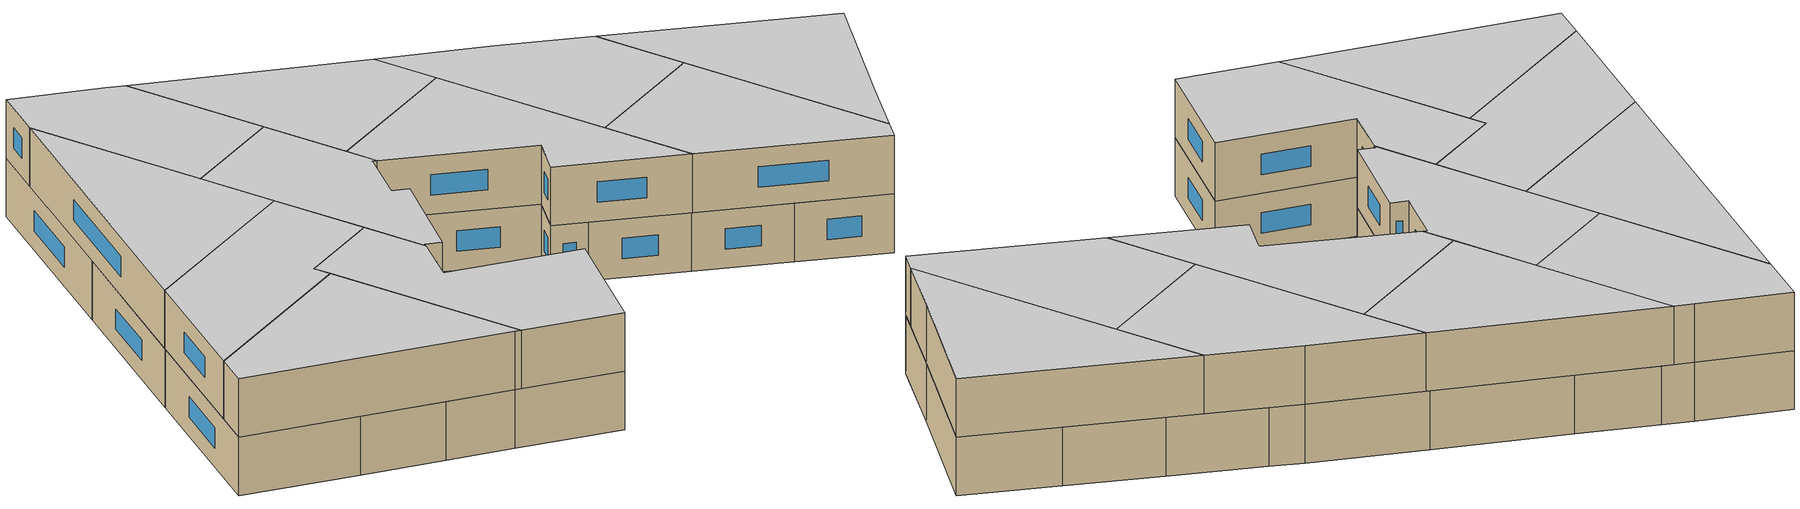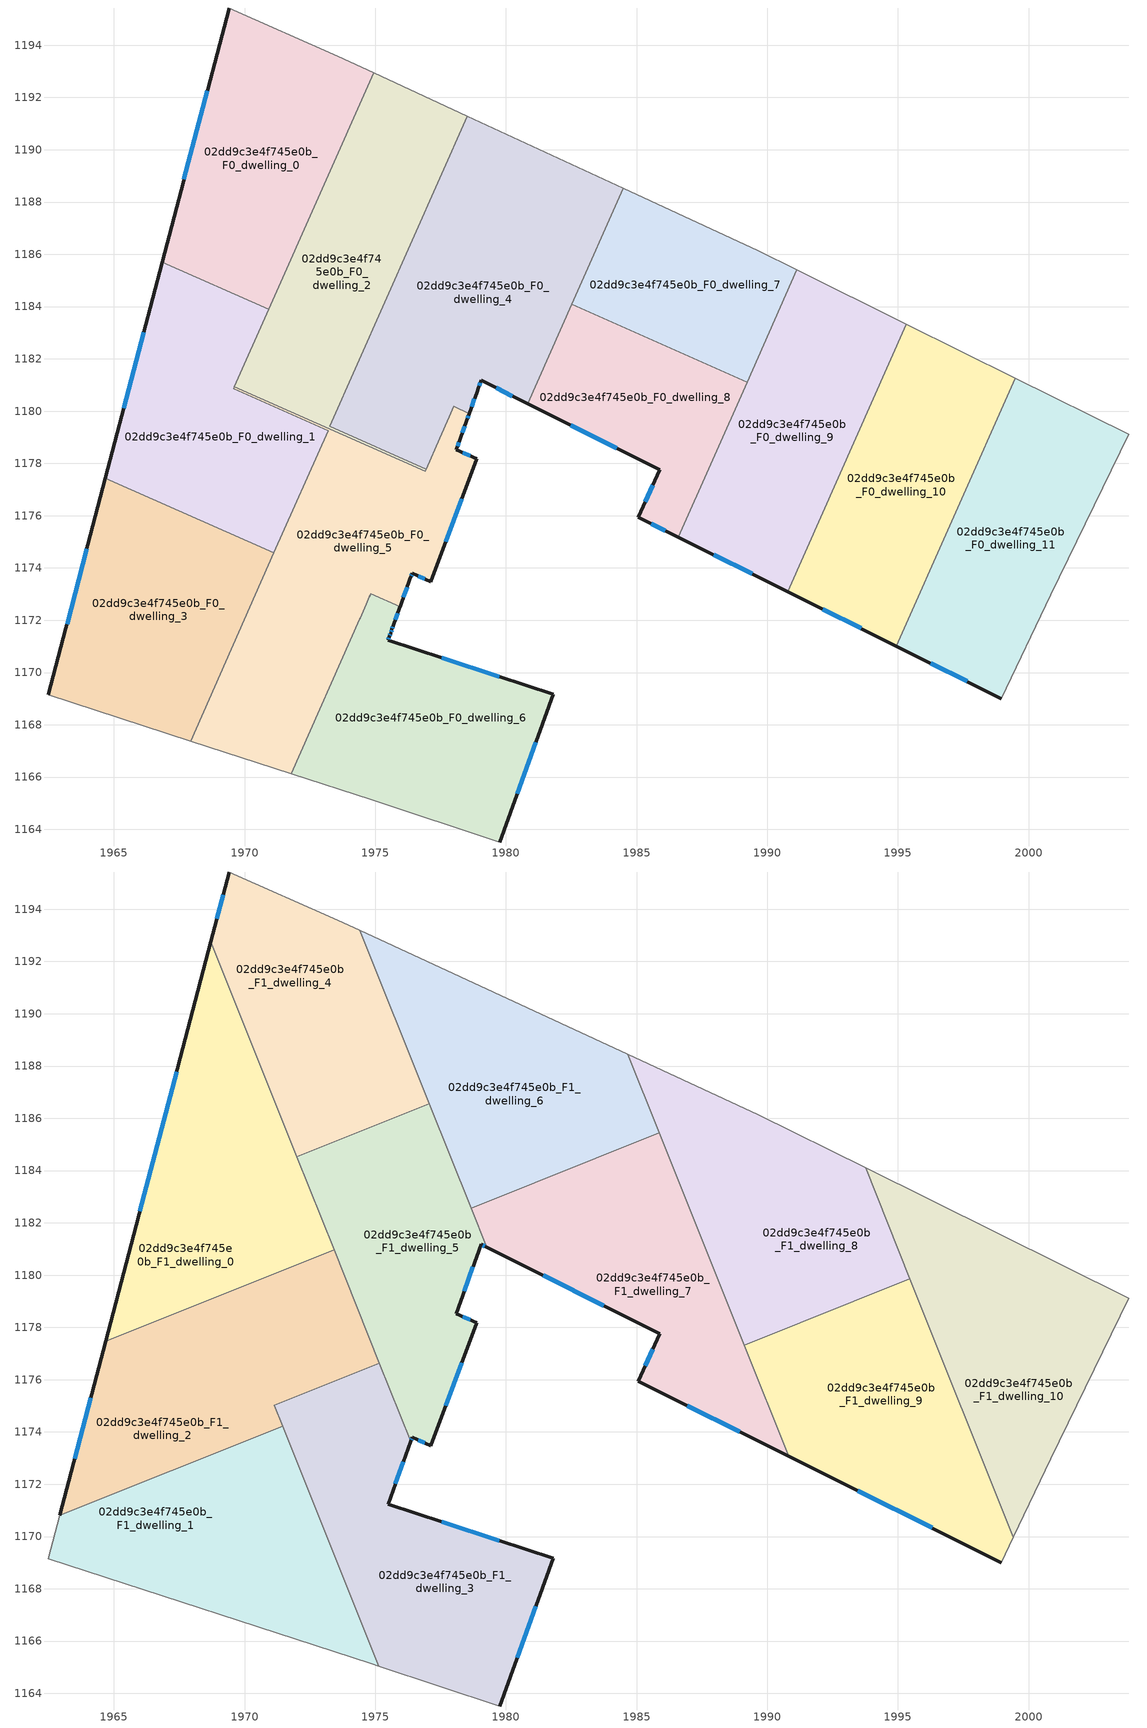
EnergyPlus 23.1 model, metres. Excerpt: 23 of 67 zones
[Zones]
02dd9c3e4f745e0b_F0_dwelling_0
 floor ground (EU_floor_Construction): 1973.56,1193.58 1974.94,1192.95 1970.93,1183.9 1966.85,1185.7 1969.41,1195.42 z0
 wall outside (EU_wall_Construction): 1969.41,1195.42 1966.85,1185.7 z0:3
 wall adiabatic (EU_wall_Construction): 1974.94,1192.95 1973.56,1193.58 1969.41,1195.42 z0:3
 wall to 02dd9c3e4f745e0b_F0_dwelling_1 (EU_wall_Construction): 1966.85,1185.7 1970.93,1183.9 z0:3
 wall to 02dd9c3e4f745e0b_F0_dwelling_2 (EU_wall_Construction): 1970.93,1183.9 1974.94,1192.95 z0:3
 window (EU_Window_Construction): 1968.58,1192.26 1967.68,1188.87 z0.98:2.02
02dd9c3e4f745e0b_F0_dwelling_1
 floor ground (EU_floor_Construction): 1970.93,1183.9 1969.58,1180.86 1973.19,1179.26 1971.12,1174.57 1964.68,1177.43 1966.85,1185.7 z0
 wall outside (EU_wall_Construction): 1966.85,1185.7 1964.68,1177.43 z0:3
 wall to 02dd9c3e4f745e0b_F0_dwelling_5 (EU_wall_Construction): 1971.12,1174.57 1973.19,1179.26 1969.58,1180.86 1969.62,1180.94 z0:3
 wall to 02dd9c3e4f745e0b_F0_dwelling_3 (EU_wall_Construction): 1964.68,1177.43 1971.12,1174.57 z0:3
 wall to 02dd9c3e4f745e0b_F0_dwelling_2 (EU_wall_Construction): 1969.62,1180.94 1970.93,1183.9 z0:3
 window (EU_Window_Construction): 1966.15,1183.01 1965.38,1180.12 z0.98:2.02
02dd9c3e4f745e0b_F0_dwelling_10
 floor ground (EU_floor_Construction): 1999.48,1181.26 1994.94,1171.01 1990.78,1173.09 1995.31,1183.33 z0
 wall outside (EU_wall_Construction): 1990.78,1173.09 1994.94,1171.01 z0:3
 wall to 02dd9c3e4f745e0b_F0_dwelling_11 (EU_wall_Construction): 1994.94,1171.01 1999.48,1181.26 z0:3
 wall to 02dd9c3e4f745e0b_F0_dwelling_9 (EU_wall_Construction): 1995.31,1183.33 1990.78,1173.09 z0:3
 wall adiabatic (EU_wall_Construction): 1999.48,1181.26 1995.31,1183.33 z0:3
 window (EU_Window_Construction): 1992.13,1172.42 1993.59,1171.69 z0.98:2.02
02dd9c3e4f745e0b_F0_dwelling_11
 floor ground (EU_floor_Construction): 2003.82,1179.12 2000.84,1172.97 1998.96,1169 1994.94,1171.01 1999.48,1181.26 z0
 wall outside (EU_wall_Construction): 1994.94,1171.01 1998.96,1169 z0:3
 wall adiabatic (EU_wall_Construction): 1998.96,1169 2000.84,1172.97 2003.82,1179.12 1999.48,1181.26 z0:3
 window (EU_Window_Construction): 1996.25,1170.36 1997.65,1169.66 z0.98:2.02
02dd9c3e4f745e0b_F0_dwelling_2
 floor ground (EU_floor_Construction): 1978.52,1191.29 1973.27,1179.41 1976.94,1177.78 1976.91,1177.71 1969.62,1180.94 1974.94,1192.95 z0
 wall to 02dd9c3e4f745e0b_F0_dwelling_4 (EU_wall_Construction): 1976.94,1177.78 1973.27,1179.41 1978.52,1191.29 z0:3
 wall to 02dd9c3e4f745e0b_F0_dwelling_5 (EU_wall_Construction): 1969.62,1180.94 1976.91,1177.71 1976.94,1177.78 z0:3
 wall adiabatic (EU_wall_Construction): 1978.52,1191.29 1974.94,1192.95 z0:3
 ceiling adiabatic (EU_roof_Construction): 1973.42,1180.97 1971.63,1185.47 1969.62,1180.94 1971.38,1180.16 z3
02dd9c3e4f745e0b_F0_dwelling_3
 floor ground (EU_floor_Construction): 1971.12,1174.57 1967.94,1167.38 1962.5,1169.15 1964.68,1177.43 z0
 wall outside (EU_wall_Construction): 1964.68,1177.43 1962.5,1169.15 z0:3
 wall adiabatic (EU_wall_Construction): 1962.5,1169.15 1967.94,1167.38 z0:3
 wall to 02dd9c3e4f745e0b_F0_dwelling_5 (EU_wall_Construction): 1967.94,1167.38 1971.12,1174.57 z0:3
 window (EU_Window_Construction): 1963.97,1174.73 1963.21,1171.84 z0.98:2.02
02dd9c3e4f745e0b_F0_dwelling_4
 floor ground (EU_floor_Construction): 1984.48,1188.53 1980.83,1180.29 1979.05,1181.17 1978.94,1180.88 1978.9,1180.75 1978.59,1179.89 1978.01,1180.18 1976.94,1177.78 1973.27,1179.41 1978.52,1191.29 z0
 wall outside (EU_wall_Construction): 1978.59,1179.89 1978.9,1180.75 1978.94,1180.88 1979.05,1181.17 1980.83,1180.29 z0:3
 wall to 02dd9c3e4f745e0b_F0_dwelling_5 (EU_wall_Construction): 1976.95,1177.78 1977.47,1178.97 1977.83,1179.79 1978.01,1180.18 1978.59,1179.89 z0:3
 wall adiabatic (EU_wall_Construction): 1984.48,1188.53 1978.52,1191.29 z0:3
 wall to 02dd9c3e4f745e0b_F0_dwelling_7 (EU_wall_Construction): 1982.51,1184.09 1984.48,1188.53 z0:3
 wall to 02dd9c3e4f745e0b_F0_dwelling_8 (EU_wall_Construction): 1980.83,1180.29 1982.51,1184.09 z0:3
 window (EU_Window_Construction): 1979.63,1180.89 1980.25,1180.58 / 1978.98,1180.97 1979.01,1181.08 / 1978.69,1180.17 1978.8,1180.47 z0.98:2.02
02dd9c3e4f745e0b_F0_dwelling_5
 floor ground (EU_floor_Construction): 1978.59,1179.89 1978.5,1179.65 1978.25,1178.95 1978.1,1178.53 1978.88,1178.18 1977.13,1173.48 1976.41,1173.8 1976.36,1173.65 1976.35,1173.62 1975.95,1172.52 1974.83,1173.02 1971.78,1166.13 1967.94,1167.38 1973.19,1179.26 1969.58,1180.86 1969.62,1180.94 1976.91,1177.71 1976.94,1177.78 1977.47,1178.97 1977.83,1179.79 1978.01,1180.18 z0
 wall outside (EU_wall_Construction): 1975.95,1172.52 1976.35,1173.62 1976.36,1173.65 1976.41,1173.8 1977.13,1173.48 1978.88,1178.18 1978.1,1178.53 1978.25,1178.95 1978.5,1179.65 1978.59,1179.89 z0:3
 wall adiabatic (EU_wall_Construction): 1967.94,1167.38 1971.78,1166.13 z0:3
 wall to 02dd9c3e4f745e0b_F0_dwelling_6 (EU_wall_Construction): 1971.78,1166.13 1974.41,1172.06 1974.42,1172.08 1974.66,1172.61 1974.78,1172.89 1974.8,1172.95 1974.84,1173.02 1975.95,1172.52 z0:3
 window (EU_Window_Construction): 1978.53,1179.73 1978.56,1179.81 / 1978.33,1179.18 1978.42,1179.42 / 1978.15,1178.66 1978.2,1178.81 / 1978.63,1178.3 1978.35,1178.41 / 1977.7,1175.01 1978.31,1176.65 / 1976.64,1173.69 1976.9,1173.58 / 1976.38,1173.7 1976.39,1173.75 / 1976.08,1172.88 1976.22,1173.27 z0.98:2.02
 ceiling adiabatic (EU_roof_Construction): 1973.32,1169.59 1971.23,1174.81 1971.36,1175.11 1975.16,1176.63 1974.26,1178.88 1969.62,1180.94 1969.58,1180.86 1973.19,1179.26 1970.86,1173.98 1971.46,1174.23 1973.32,1169.59 1974.68,1172.68 1974.66,1172.61 z3
02dd9c3e4f745e0b_F0_dwelling_6
 floor ground (EU_floor_Construction): 1981.81,1169.17 1979.77,1163.52 1974.87,1165.13 1971.78,1166.13 1974.41,1172.06 1974.42,1172.08 1974.66,1172.61 1974.78,1172.89 1974.8,1172.95 1974.84,1173.02 1975.95,1172.52 1975.94,1172.51 1975.69,1171.8 1975.64,1171.66 1975.59,1171.51 1975.54,1171.38 1975.49,1171.24 z0
 wall outside (EU_wall_Construction): 1979.77,1163.52 1981.81,1169.17 1975.49,1171.24 1975.54,1171.38 1975.59,1171.51 1975.64,1171.66 1975.69,1171.8 1975.94,1172.51 1975.95,1172.52 z0:3
 wall adiabatic (EU_wall_Construction): 1971.78,1166.13 1974.87,1165.13 1979.77,1163.52 z0:3
 window (EU_Window_Construction): 1975.77,1172.03 1975.86,1172.28 / 1975.66,1171.7 1975.68,1171.75 / 1975.61,1171.56 1975.62,1171.61 / 1975.56,1171.42 1975.57,1171.47 / 1975.51,1171.28 1975.52,1171.33 / 1979.75,1169.84 1977.55,1170.56 / 1980.43,1165.35 1981.15,1167.33 z0.98:2.02
02dd9c3e4f745e0b_F0_dwelling_7
 floor ground (EU_floor_Construction): 1989.66,1186.13 1991.13,1185.41 1989.23,1181.11 1982.51,1184.09 1984.48,1188.53 z0
 wall adiabatic (EU_wall_Construction): 1991.13,1185.41 1989.66,1186.13 1984.48,1188.53 z0:3
 wall to 02dd9c3e4f745e0b_F0_dwelling_8 (EU_wall_Construction): 1982.51,1184.09 1989.23,1181.11 z0:3
 wall to 02dd9c3e4f745e0b_F0_dwelling_9 (EU_wall_Construction): 1989.23,1181.11 1991.13,1185.41 z0:3
02dd9c3e4f745e0b_F0_dwelling_8
 floor ground (EU_floor_Construction): 1989.23,1181.11 1986.6,1175.18 1985.07,1175.95 1985.89,1177.75 1980.83,1180.29 1982.51,1184.09 z0
 wall outside (EU_wall_Construction): 1980.83,1180.29 1985.89,1177.75 1985.07,1175.95 1986.6,1175.18 z0:3
 wall to 02dd9c3e4f745e0b_F0_dwelling_9 (EU_wall_Construction): 1986.6,1175.18 1989.23,1181.11 z0:3
 window (EU_Window_Construction): 1985.57,1175.7 1986.1,1175.43 / 1985.62,1177.17 1985.34,1176.53 / 1982.47,1179.46 1984.24,1178.58 z0.98:2.02
02dd9c3e4f745e0b_F0_dwelling_9
 floor ground (EU_floor_Construction): 1995.31,1183.33 1990.78,1173.09 1986.6,1175.18 1991.13,1185.41 z0
 wall outside (EU_wall_Construction): 1986.6,1175.18 1990.78,1173.09 z0:3
 wall adiabatic (EU_wall_Construction): 1995.31,1183.33 1991.13,1185.41 z0:3
 window (EU_Window_Construction): 1987.96,1174.5 1989.42,1173.77 z0.98:2.02
02dd9c3e4f745e0b_F1_dwelling_0
 floor to 02dd9c3e4f745e0b_F0_dwelling_1 (EU_floor_Construction): 1970.93,1183.9 1969.58,1180.86 1971.26,1180.11 1964.69,1177.48 1966.85,1185.7 z3
 floor to 02dd9c3e4f745e0b_F0_dwelling_0 (EU_floor_Construction): 1968.71,1192.76 1971.62,1185.47 1970.93,1183.9 1966.85,1185.7 z3
 floor adiabatic (EU_floor_Construction): 1971.62,1185.47 1973.43,1180.97 1971.26,1180.11 1969.58,1180.86 z3
 wall outside (EU_wall_Construction): 1968.71,1192.76 1964.69,1177.48 z3:6
 wall to 02dd9c3e4f745e0b_F1_dwelling_2 (EU_wall_Construction): 1964.69,1177.48 1973.43,1180.97 z3:6
 wall to 02dd9c3e4f745e0b_F1_dwelling_4 (EU_wall_Construction): 1972.01,1184.52 1968.71,1192.76 z3:6
 wall to 02dd9c3e4f745e0b_F1_dwelling_5 (EU_wall_Construction): 1973.43,1180.97 1972.01,1184.52 z3:6
 window (EU_Window_Construction): 1967.4,1187.79 1966,1182.45 z3.98:5.02
 ceiling to 02dd9c3e4f745e0b_F2_dwelling_0 (EU_floor_Construction): 1973.43,1180.97 1968.71,1192.76 1964.69,1177.48 z6
02dd9c3e4f745e0b_F1_dwelling_1
 floor to 02dd9c3e4f745e0b_F0_dwelling_3 (EU_floor_Construction): 1970.86,1173.98 1967.94,1167.38 1962.5,1169.15 1962.94,1170.82 z3
 floor to 02dd9c3e4f745e0b_F0_dwelling_5 (EU_floor_Construction): 1971.46,1174.23 1973.32,1169.59 1971.78,1166.13 1967.94,1167.38 1970.86,1173.98 z3
 floor to 02dd9c3e4f745e0b_F0_dwelling_6 (EU_floor_Construction): 1973.32,1169.59 1975.14,1165.04 1974.87,1165.13 1971.78,1166.13 z3
 wall adiabatic (EU_wall_Construction): 1962.94,1170.82 1962.5,1169.15 1974.87,1165.13 1975.14,1165.04 z3:6
 wall to 02dd9c3e4f745e0b_F1_dwelling_2 (EU_wall_Construction): 1971.46,1174.23 1962.94,1170.82 z3:6
 wall to 02dd9c3e4f745e0b_F1_dwelling_3 (EU_wall_Construction): 1975.14,1165.04 1971.46,1174.23 z3:6
 ceiling to 02dd9c3e4f745e0b_F2_dwelling_1 (EU_floor_Construction): 1975.14,1165.04 1971.46,1174.23 1962.94,1170.82 1962.5,1169.15 1974.87,1165.13 z6
02dd9c3e4f745e0b_F1_dwelling_10
 floor to 02dd9c3e4f745e0b_F0_dwelling_11 (EU_floor_Construction): 2003.82,1179.12 2000.84,1172.97 1999.42,1169.97 1997.07,1175.82 1999.48,1181.26 z3
 floor to 02dd9c3e4f745e0b_F0_dwelling_10 (EU_floor_Construction): 1999.48,1181.26 1997.07,1175.82 1994.66,1181.86 1995.31,1183.33 z3
 floor to 02dd9c3e4f745e0b_F0_dwelling_9 (EU_floor_Construction): 1995.31,1183.33 1994.66,1181.86 1993.76,1184.1 z3
 wall adiabatic (EU_wall_Construction): 1999.42,1169.97 2000.84,1172.97 2003.82,1179.12 1993.76,1184.1 z3:6
 wall to 02dd9c3e4f745e0b_F1_dwelling_9 (EU_wall_Construction): 1995.46,1179.86 1999.42,1169.97 z3:6
 wall to 02dd9c3e4f745e0b_F1_dwelling_8 (EU_wall_Construction): 1993.76,1184.1 1995.46,1179.86 z3:6
 ceiling to 02dd9c3e4f745e0b_F2_dwelling_10 (EU_floor_Construction): 2000.84,1172.97 2003.82,1179.12 1993.76,1184.1 1999.42,1169.97 z6
02dd9c3e4f745e0b_F1_dwelling_2
 floor adiabatic (EU_floor_Construction): 1971.23,1174.81 1971.46,1174.23 1970.86,1173.98 z3; 1974.26,1178.88 1975.16,1176.63 1971.36,1175.11 1973.19,1179.26 1971.26,1180.11 1971.38,1180.16 z3
 floor to 02dd9c3e4f745e0b_F0_dwelling_3 (EU_floor_Construction): 1971.12,1174.57 1970.86,1173.98 1962.94,1170.82 1964.68,1177.43 z3
 floor to 02dd9c3e4f745e0b_F0_dwelling_2 (EU_floor_Construction): 1973.42,1180.97 1973.68,1180.34 1973.27,1179.41 1974.22,1178.99 1974.26,1178.88 1971.38,1180.16 z3
 floor to 02dd9c3e4f745e0b_F0_dwelling_1 (EU_floor_Construction): 1973.19,1179.26 1971.36,1175.11 1971.14,1175.02 1971.23,1174.81 1971.12,1174.57 1964.68,1177.43 1964.69,1177.48 1971.26,1180.11 z3
 floor to 02dd9c3e4f745e0b_F0_dwelling_4 (EU_floor_Construction): 1973.68,1180.34 1974.22,1178.99 1973.27,1179.41 z3
 wall outside (EU_wall_Construction): 1964.69,1177.48 1962.94,1170.82 z3:6
 wall to 02dd9c3e4f745e0b_F1_dwelling_3 (EU_wall_Construction): 1971.46,1174.23 1971.14,1175.02 1975.16,1176.63 z3:6
 wall to 02dd9c3e4f745e0b_F1_dwelling_5 (EU_wall_Construction): 1975.16,1176.63 1973.43,1180.97 z3:6
 window (EU_Window_Construction): 1964.12,1175.31 1963.51,1172.98 z3.98:5.02
 ceiling to 02dd9c3e4f745e0b_F2_dwelling_2 (EU_floor_Construction): 1971.46,1174.23 1971.14,1175.02 1975.16,1176.63 1973.43,1180.97 1964.69,1177.48 1962.94,1170.82 z6
02dd9c3e4f745e0b_F1_dwelling_3
 floor to 02dd9c3e4f745e0b_F0_dwelling_6 (EU_floor_Construction): 1981.81,1169.17 1979.77,1163.52 1975.14,1165.04 1973.32,1169.59 1974.41,1172.06 1974.42,1172.08 1974.66,1172.61 1974.78,1172.89 1974.8,1172.95 1974.84,1173.02 1975.95,1172.52 1975.94,1172.51 1975.69,1171.8 1975.67,1171.73 1975.56,1171.43 1975.54,1171.38 1975.49,1171.24 z3
 floor to 02dd9c3e4f745e0b_F0_dwelling_1 (EU_floor_Construction): 1971.36,1175.11 1971.23,1174.81 1971.14,1175.02 z3
 floor to 02dd9c3e4f745e0b_F0_dwelling_5 (EU_floor_Construction): 1975.16,1176.63 1976.36,1173.65 1976.35,1173.62 1975.95,1172.52 1974.83,1173.02 1974.68,1172.68 1974.66,1172.61 1973.32,1169.59 1971.23,1174.81 1971.36,1175.11 z3
 wall outside (EU_wall_Construction): 1979.77,1163.52 1981.81,1169.17 1975.49,1171.24 1976.36,1173.65 z3:6
 wall adiabatic (EU_wall_Construction): 1975.14,1165.04 1979.77,1163.52 z3:6
 wall to 02dd9c3e4f745e0b_F1_dwelling_5 (EU_wall_Construction): 1976.36,1173.65 1975.16,1176.63 z3:6
 window (EU_Window_Construction): 1979.75,1169.84 1977.55,1170.56 / 1980.43,1165.35 1981.15,1167.33 / 1975.77,1172.02 1976.08,1172.86 z3.98:5.02
 ceiling to 02dd9c3e4f745e0b_F2_dwelling_3 (EU_floor_Construction): 1979.77,1163.52 1981.81,1169.17 1975.49,1171.24 1976.36,1173.65 1975.16,1176.63 1971.14,1175.02 1975.14,1165.04 z6
02dd9c3e4f745e0b_F1_dwelling_4
 floor to 02dd9c3e4f745e0b_F0_dwelling_0 (EU_floor_Construction): 1973.56,1193.58 1974.42,1193.19 1974.71,1192.45 1971.62,1185.47 1968.71,1192.76 1969.41,1195.42 z3
 floor to 02dd9c3e4f745e0b_F0_dwelling_2 (EU_floor_Construction): 1974.71,1192.45 1976.77,1187.32 1976.29,1186.24 1972.01,1184.52 1971.62,1185.47 z3
 floor to 02dd9c3e4f745e0b_F0_dwelling_4 (EU_floor_Construction): 1976.77,1187.32 1977.07,1186.55 1976.29,1186.24 z3
 wall outside (EU_wall_Construction): 1969.41,1195.42 1968.71,1192.76 z3:6
 wall adiabatic (EU_wall_Construction): 1974.42,1193.19 1973.56,1193.58 1969.41,1195.42 z3:6
 wall to 02dd9c3e4f745e0b_F1_dwelling_6 (EU_wall_Construction): 1977.07,1186.55 1974.42,1193.19 z3:6
 wall to 02dd9c3e4f745e0b_F1_dwelling_5 (EU_wall_Construction): 1972.01,1184.52 1977.07,1186.55 z3:6
 window (EU_Window_Construction): 1969.18,1194.56 1968.94,1193.63 z3.98:5.02
 ceiling to 02dd9c3e4f745e0b_F2_dwelling_4 (EU_floor_Construction): 1977.07,1186.55 1974.42,1193.19 1973.56,1193.58 1969.41,1195.42 1968.71,1192.76 1972.01,1184.52 z6
02dd9c3e4f745e0b_F1_dwelling_5
 floor to 02dd9c3e4f745e0b_F0_dwelling_2 (EU_floor_Construction): 1976.29,1186.24 1973.68,1180.34 1972.01,1184.52 z3; 1976.94,1177.78 1976.91,1177.71 1974.26,1178.88 1974.22,1178.99 z3
 floor to 02dd9c3e4f745e0b_F0_dwelling_4 (EU_floor_Construction): 1977.07,1186.55 1979.27,1181.07 1979.05,1181.17 1978.94,1180.88 1978.9,1180.77 1978.59,1179.89 1978.01,1180.18 1976.94,1177.78 1974.22,1178.99 1973.68,1180.34 1976.29,1186.24 z3
 floor to 02dd9c3e4f745e0b_F0_dwelling_5 (EU_floor_Construction): 1978.59,1179.89 1978.54,1179.75 1978.5,1179.65 1978.1,1178.53 1978.88,1178.18 1977.13,1173.48 1976.41,1173.8 1976.36,1173.65 1974.26,1178.88 1976.91,1177.71 1976.94,1177.78 1978.01,1180.18 z3
 wall outside (EU_wall_Construction): 1976.36,1173.65 1976.41,1173.8 1977.13,1173.48 1978.88,1178.18 1978.1,1178.53 1979.05,1181.17 1979.27,1181.07 z3:6
 wall to 02dd9c3e4f745e0b_F1_dwelling_7 (EU_wall_Construction): 1979.27,1181.07 1978.67,1182.56 z3:6
 wall to 02dd9c3e4f745e0b_F1_dwelling_6 (EU_wall_Construction): 1978.67,1182.56 1977.07,1186.55 z3:6
 window (EU_Window_Construction): 1979.12,1181.14 1979.2,1181.1 / 1978.41,1179.39 1978.74,1180.31 / 1978.63,1178.3 1978.35,1178.41 / 1977.7,1175.01 1978.31,1176.65 / 1976.64,1173.69 1976.9,1173.58 / 1976.37,1173.7 1976.39,1173.75 z3.98:5.02
 ceiling to 02dd9c3e4f745e0b_F2_dwelling_5 (EU_floor_Construction): 1977.13,1173.48 1978.88,1178.18 1978.1,1178.53 1979.05,1181.17 1979.27,1181.07 1977.07,1186.55 1972.01,1184.52 1976.36,1173.65 1976.41,1173.8 z6
02dd9c3e4f745e0b_F1_dwelling_6
 floor to 02dd9c3e4f745e0b_F0_dwelling_4 (EU_floor_Construction): 1984.48,1188.53 1982.52,1184.1 1978.67,1182.56 1976.77,1187.32 1978.52,1191.29 z3
 floor to 02dd9c3e4f745e0b_F0_dwelling_7 (EU_floor_Construction): 1984.66,1188.45 1985.86,1185.44 1982.52,1184.1 1984.48,1188.53 z3
 floor to 02dd9c3e4f745e0b_F0_dwelling_2 (EU_floor_Construction): 1978.52,1191.29 1976.77,1187.32 1974.71,1192.45 1974.94,1192.95 z3
 floor to 02dd9c3e4f745e0b_F0_dwelling_0 (EU_floor_Construction): 1974.94,1192.95 1974.71,1192.45 1974.42,1193.19 z3
 wall to 02dd9c3e4f745e0b_F1_dwelling_7 (EU_wall_Construction): 1978.67,1182.56 1985.86,1185.44 z3:6
 wall adiabatic (EU_wall_Construction): 1984.66,1188.45 1974.42,1193.19 z3:6
 wall to 02dd9c3e4f745e0b_F1_dwelling_8 (EU_wall_Construction): 1985.86,1185.44 1984.66,1188.45 z3:6
 ceiling to 02dd9c3e4f745e0b_F2_dwelling_6 (EU_floor_Construction): 1985.86,1185.44 1984.66,1188.45 1974.42,1193.19 1978.67,1182.56 z6
02dd9c3e4f745e0b_F1_dwelling_7
 floor to 02dd9c3e4f745e0b_F0_dwelling_8 (EU_floor_Construction): 1987.24,1181.99 1988.37,1179.17 1986.6,1175.18 1985.07,1175.95 1985.89,1177.75 1980.83,1180.29 1982.51,1184.09 z3
 floor to 02dd9c3e4f745e0b_F0_dwelling_7 (EU_floor_Construction): 1985.86,1185.44 1987.24,1181.99 1982.51,1184.09 1982.52,1184.1 z3
 floor to 02dd9c3e4f745e0b_F0_dwelling_9 (EU_floor_Construction): 1988.37,1179.17 1990.79,1173.13 1990.78,1173.09 1986.6,1175.18 z3
 floor to 02dd9c3e4f745e0b_F0_dwelling_4 (EU_floor_Construction): 1982.52,1184.1 1980.83,1180.29 1979.27,1181.07 1978.67,1182.56 z3
 wall outside (EU_wall_Construction): 1979.27,1181.07 1985.89,1177.75 1985.07,1175.95 1990.81,1173.08 z3:6
 wall to 02dd9c3e4f745e0b_F1_dwelling_9 (EU_wall_Construction): 1990.81,1173.08 1989.11,1177.32 z3:6
 wall to 02dd9c3e4f745e0b_F1_dwelling_8 (EU_wall_Construction): 1989.11,1177.32 1985.86,1185.44 z3:6
 window (EU_Window_Construction): 1986.94,1175.01 1988.94,1174.01 / 1985.62,1177.17 1985.34,1176.53 / 1981.42,1179.99 1983.74,1178.83 z3.98:5.02
 ceiling to 02dd9c3e4f745e0b_F2_dwelling_7 (EU_floor_Construction): 1990.81,1173.08 1985.86,1185.44 1978.67,1182.56 1979.27,1181.07 1985.89,1177.75 1985.07,1175.95 z6
02dd9c3e4f745e0b_F1_dwelling_8
 floor to 02dd9c3e4f745e0b_F0_dwelling_7 (EU_floor_Construction): 1989.66,1186.13 1991.13,1185.41 1989.23,1181.11 1987.24,1181.99 1984.66,1188.45 z3
 floor to 02dd9c3e4f745e0b_F0_dwelling_9 (EU_floor_Construction): 1993.76,1184.1 1994.66,1181.86 1993.41,1179.04 1989.11,1177.32 1988.37,1179.17 1991.13,1185.41 z3
 floor to 02dd9c3e4f745e0b_F0_dwelling_8 (EU_floor_Construction): 1989.23,1181.11 1988.37,1179.17 1987.24,1181.99 z3
 floor to 02dd9c3e4f745e0b_F0_dwelling_10 (EU_floor_Construction): 1994.66,1181.86 1995.46,1179.86 1993.41,1179.04 z3
 wall adiabatic (EU_wall_Construction): 1993.76,1184.1 1989.66,1186.13 1984.66,1188.45 z3:6
 wall to 02dd9c3e4f745e0b_F1_dwelling_9 (EU_wall_Construction): 1989.11,1177.32 1995.46,1179.86 z3:6
 ceiling to 02dd9c3e4f745e0b_F2_dwelling_8 (EU_floor_Construction): 1995.46,1179.86 1993.76,1184.1 1989.66,1186.13 1984.66,1188.45 1989.11,1177.32 z6
02dd9c3e4f745e0b_F1_dwelling_9
 floor to 02dd9c3e4f745e0b_F0_dwelling_10 (EU_floor_Construction): 1995.46,1179.86 1997.07,1175.82 1994.94,1171.01 1990.81,1173.08 1990.79,1173.13 1993.41,1179.04 z3
 floor to 02dd9c3e4f745e0b_F0_dwelling_11 (EU_floor_Construction): 1997.07,1175.82 1999.42,1169.97 1998.96,1169 1994.94,1171.01 z3
 floor to 02dd9c3e4f745e0b_F0_dwelling_9 (EU_floor_Construction): 1993.41,1179.04 1990.79,1173.13 1989.11,1177.32 z3
 wall outside (EU_wall_Construction): 1990.81,1173.08 1998.96,1169 z3:6
 wall adiabatic (EU_wall_Construction): 1998.96,1169 1999.42,1169.97 z3:6
 window (EU_Window_Construction): 1993.46,1171.75 1996.31,1170.33 z3.98:5.02
 ceiling to 02dd9c3e4f745e0b_F2_dwelling_9 (EU_floor_Construction): 1998.96,1169 1999.42,1169.97 1995.46,1179.86 1989.11,1177.32 1990.81,1173.08 z6
[Building]
EU S2 Campaign: North Axis=0; Terrain=City; Solar Distribution=FullExterior
[Site:Location]
Bologna: Latitude=44.5; Longitude=11.25; Time Zone=1; Elevation=37
[SizingPeriod:WeatherFileDays]
AnnualSizingPeriod: Begin Month=1; Begin Day of Month=1; End Month=12; End Day of Month=31; Day of Week for Start Day=Monday; Use Weather File Daylight Saving Period=No; Use Weather File Rain and Snow Indicators=No
[MATERIAL]
EU_InternalMass_Material: Roughness=MediumRough; Thickness=0.1; Conductivity=1; Density=1800; Specific Heat=900; Thermal Absorptance=0.9; Solar Absorptance=0.7; Visible Absorptance=0.7
[MATERIAL:NOMASS] Roughness=MediumRough; Thermal Absorptance=0.9; Solar Absorptance=0.7; Visible Absorptance=0.7
Name | Thermal Resistance
EU_wall_NoMass | 0.905828
EU_roof_NoMass | 0.37593
EU_floor_NoMass | 0.67114
[WINDOWMATERIAL:SIMPLEGLAZINGSYSTEM]
EU_Window_SimpleGlazing: UFactor=4.52486; Solar Heat Gain Coefficient=0.85; Visible Transmittance=0.85
[CONSTRUCTION]
EU_wall_Construction: EU_wall_NoMass
EU_roof_Construction: EU_roof_NoMass
EU_floor_Construction: EU_floor_NoMass
EU_Window_Construction: EU_Window_SimpleGlazing
EU_InternalMass_Construction: EU_InternalMass_Material
[ZONE] Type=1; Multiplier=1; Ceiling Height=autocalculate; Floor Area=autocalculate; Part of Total Floor Area=Yes
Name | Volume
02dd9c3e4f745e0b_F0_dwelling_0 | 156.422
02dd9c3e4f745e0b_F1_dwelling_0 | 179.144
02dd9c3e4f745e0b_F0_dwelling_1 | 156.437
02dd9c3e4f745e0b_F1_dwelling_1 | 170.643
02dd9c3e4f745e0b_F0_dwelling_10 | 156.426
02dd9c3e4f745e0b_F1_dwelling_10 | 170.652
02dd9c3e4f745e0b_F0_dwelling_11 | 156.448
02dd9c3e4f745e0b_F0_dwelling_2 | 156.443
02dd9c3e4f745e0b_F1_dwelling_2 | 179.168
02dd9c3e4f745e0b_F0_dwelling_3 | 156.445
02dd9c3e4f745e0b_F1_dwelling_3 | 187.649
02dd9c3e4f745e0b_F0_dwelling_4 | 227.198
02dd9c3e4f745e0b_F1_dwelling_4 | 153.669
02dd9c3e4f745e0b_F0_dwelling_5 | 190.709
02dd9c3e4f745e0b_F1_dwelling_5 | 153.681
02dd9c3e4f745e0b_F0_dwelling_6 | 152.959
02dd9c3e4f745e0b_F1_dwelling_6 | 170.665
02dd9c3e4f745e0b_F0_dwelling_7 | 105.656
02dd9c3e4f745e0b_F1_dwelling_7 | 170.644
02dd9c3e4f745e0b_F0_dwelling_8 | 105.649
02dd9c3e4f745e0b_F1_dwelling_8 | 170.684
02dd9c3e4f745e0b_F0_dwelling_9 | 156.453
02dd9c3e4f745e0b_F1_dwelling_9 | 170.685
[INTERNALMASS] Construction=EU_InternalMass_Construction
Name | Zone or ZoneList | Surface Area
02dd9c3e4f745e0b_F0_dwelling_0_EU_InternalMass | 02dd9c3e4f745e0b_F0_dwelling_0 | 52.1408
02dd9c3e4f745e0b_F0_dwelling_1_EU_InternalMass | 02dd9c3e4f745e0b_F0_dwelling_1 | 52.1455
02dd9c3e4f745e0b_F0_dwelling_2_EU_InternalMass | 02dd9c3e4f745e0b_F0_dwelling_2 | 52.1484
02dd9c3e4f745e0b_F0_dwelling_3_EU_InternalMass | 02dd9c3e4f745e0b_F0_dwelling_3 | 52.1494
02dd9c3e4f745e0b_F0_dwelling_4_EU_InternalMass | 02dd9c3e4f745e0b_F0_dwelling_4 | 75.7334
02dd9c3e4f745e0b_F0_dwelling_5_EU_InternalMass | 02dd9c3e4f745e0b_F0_dwelling_5 | 63.5699
02dd9c3e4f745e0b_F0_dwelling_6_EU_InternalMass | 02dd9c3e4f745e0b_F0_dwelling_6 | 50.9865
02dd9c3e4f745e0b_F0_dwelling_7_EU_InternalMass | 02dd9c3e4f745e0b_F0_dwelling_7 | 35.2188
02dd9c3e4f745e0b_F0_dwelling_8_EU_InternalMass | 02dd9c3e4f745e0b_F0_dwelling_8 | 35.2167
02dd9c3e4f745e0b_F0_dwelling_9_EU_InternalMass | 02dd9c3e4f745e0b_F0_dwelling_9 | 52.1507
02dd9c3e4f745e0b_F0_dwelling_10_EU_InternalMass | 02dd9c3e4f745e0b_F0_dwelling_10 | 52.1422
02dd9c3e4f745e0b_F0_dwelling_11_EU_InternalMass | 02dd9c3e4f745e0b_F0_dwelling_11 | 52.1493
02dd9c3e4f745e0b_F1_dwelling_0_EU_InternalMass | 02dd9c3e4f745e0b_F1_dwelling_0 | 59.7176
02dd9c3e4f745e0b_F1_dwelling_1_EU_InternalMass | 02dd9c3e4f745e0b_F1_dwelling_1 | 56.8815
02dd9c3e4f745e0b_F1_dwelling_2_EU_InternalMass | 02dd9c3e4f745e0b_F1_dwelling_2 | 59.7225
02dd9c3e4f745e0b_F1_dwelling_3_EU_InternalMass | 02dd9c3e4f745e0b_F1_dwelling_3 | 62.5471
02dd9c3e4f745e0b_F1_dwelling_4_EU_InternalMass | 02dd9c3e4f745e0b_F1_dwelling_4 | 51.2225
02dd9c3e4f745e0b_F1_dwelling_5_EU_InternalMass | 02dd9c3e4f745e0b_F1_dwelling_5 | 51.227
02dd9c3e4f745e0b_F1_dwelling_6_EU_InternalMass | 02dd9c3e4f745e0b_F1_dwelling_6 | 56.8867
02dd9c3e4f745e0b_F1_dwelling_7_EU_InternalMass | 02dd9c3e4f745e0b_F1_dwelling_7 | 56.8843
02dd9c3e4f745e0b_F1_dwelling_8_EU_InternalMass | 02dd9c3e4f745e0b_F1_dwelling_8 | 56.8935
02dd9c3e4f745e0b_F1_dwelling_9_EU_InternalMass | 02dd9c3e4f745e0b_F1_dwelling_9 | 56.8957
02dd9c3e4f745e0b_F1_dwelling_10_EU_InternalMass | 02dd9c3e4f745e0b_F1_dwelling_10 | 56.8842
[OTHEREQUIPMENT] Fuel Type=Electricity; Design Level Calculation Method=Watts/Area; Power per Zone Floor Area=1; Fraction Latent=0; Fraction Radiant=0; Fraction Lost=0; Carbon Dioxide Generation Rate=0; EndUse Subcategory=EU_Step8_InternalGains
Name | Zone or ZoneList or Space or SpaceList | Schedule
EU_Step8_InternalGain_02dd9c3e4f745e0b_F0_dwelling_0_f000 | 02dd9c3e4f745e0b_F0_dwelling_0 | EU_Step8_GainSchedule_02dd9c3e4f745e0b_F0_dwelling_0_f000
EU_Step8_InternalGain_02dd9c3e4f745e0b_F0_dwelling_1_f000 | 02dd9c3e4f745e0b_F0_dwelling_1 | EU_Step8_GainSchedule_02dd9c3e4f745e0b_F0_dwelling_1_f000
EU_Step8_InternalGain_02dd9c3e4f745e0b_F0_dwelling_2_f000 | 02dd9c3e4f745e0b_F0_dwelling_2 | EU_Step8_GainSchedule_02dd9c3e4f745e0b_F0_dwelling_2_f000
EU_Step8_InternalGain_02dd9c3e4f745e0b_F0_dwelling_3_f000 | 02dd9c3e4f745e0b_F0_dwelling_3 | EU_Step8_GainSchedule_02dd9c3e4f745e0b_F0_dwelling_3_f000
EU_Step8_InternalGain_02dd9c3e4f745e0b_F0_dwelling_4_f000 | 02dd9c3e4f745e0b_F0_dwelling_4 | EU_Step8_GainSchedule_02dd9c3e4f745e0b_F0_dwelling_4_f000
EU_Step8_InternalGain_02dd9c3e4f745e0b_F0_dwelling_5_f000 | 02dd9c3e4f745e0b_F0_dwelling_5 | EU_Step8_GainSchedule_02dd9c3e4f745e0b_F0_dwelling_5_f000
EU_Step8_InternalGain_02dd9c3e4f745e0b_F0_dwelling_6_f000 | 02dd9c3e4f745e0b_F0_dwelling_6 | EU_Step8_GainSchedule_02dd9c3e4f745e0b_F0_dwelling_6_f000
EU_Step8_InternalGain_02dd9c3e4f745e0b_F0_dwelling_7_f000 | 02dd9c3e4f745e0b_F0_dwelling_7 | EU_Step8_GainSchedule_02dd9c3e4f745e0b_F0_dwelling_7_f000
EU_Step8_InternalGain_02dd9c3e4f745e0b_F0_dwelling_8_f000 | 02dd9c3e4f745e0b_F0_dwelling_8 | EU_Step8_GainSchedule_02dd9c3e4f745e0b_F0_dwelling_8_f000
EU_Step8_InternalGain_02dd9c3e4f745e0b_F0_dwelling_9_f000 | 02dd9c3e4f745e0b_F0_dwelling_9 | EU_Step8_GainSchedule_02dd9c3e4f745e0b_F0_dwelling_9_f000
EU_Step8_InternalGain_02dd9c3e4f745e0b_F0_dwelling_10_f000 | 02dd9c3e4f745e0b_F0_dwelling_10 | EU_Step8_GainSchedule_02dd9c3e4f745e0b_F0_dwelling_10_f000
EU_Step8_InternalGain_02dd9c3e4f745e0b_F0_dwelling_11_f000 | 02dd9c3e4f745e0b_F0_dwelling_11 | EU_Step8_GainSchedule_02dd9c3e4f745e0b_F0_dwelling_11_f000
EU_Step8_InternalGain_02dd9c3e4f745e0b_F1_dwelling_0_f000 | 02dd9c3e4f745e0b_F1_dwelling_0 | EU_Step8_GainSchedule_02dd9c3e4f745e0b_F1_dwelling_0_f000
EU_Step8_InternalGain_02dd9c3e4f745e0b_F1_dwelling_1_f000 | 02dd9c3e4f745e0b_F1_dwelling_1 | EU_Step8_GainSchedule_02dd9c3e4f745e0b_F1_dwelling_1_f000
EU_Step8_InternalGain_02dd9c3e4f745e0b_F1_dwelling_2_f000 | 02dd9c3e4f745e0b_F1_dwelling_2 | EU_Step8_GainSchedule_02dd9c3e4f745e0b_F1_dwelling_2_f000
EU_Step8_InternalGain_02dd9c3e4f745e0b_F1_dwelling_3_f000 | 02dd9c3e4f745e0b_F1_dwelling_3 | EU_Step8_GainSchedule_02dd9c3e4f745e0b_F1_dwelling_3_f000
EU_Step8_InternalGain_02dd9c3e4f745e0b_F1_dwelling_4_f000 | 02dd9c3e4f745e0b_F1_dwelling_4 | EU_Step8_GainSchedule_02dd9c3e4f745e0b_F1_dwelling_4_f000
EU_Step8_InternalGain_02dd9c3e4f745e0b_F1_dwelling_5_f000 | 02dd9c3e4f745e0b_F1_dwelling_5 | EU_Step8_GainSchedule_02dd9c3e4f745e0b_F1_dwelling_5_f000
EU_Step8_InternalGain_02dd9c3e4f745e0b_F1_dwelling_6_f000 | 02dd9c3e4f745e0b_F1_dwelling_6 | EU_Step8_GainSchedule_02dd9c3e4f745e0b_F1_dwelling_6_f000
EU_Step8_InternalGain_02dd9c3e4f745e0b_F1_dwelling_7_f000 | 02dd9c3e4f745e0b_F1_dwelling_7 | EU_Step8_GainSchedule_02dd9c3e4f745e0b_F1_dwelling_7_f000
EU_Step8_InternalGain_02dd9c3e4f745e0b_F1_dwelling_8_f000 | 02dd9c3e4f745e0b_F1_dwelling_8 | EU_Step8_GainSchedule_02dd9c3e4f745e0b_F1_dwelling_8_f000
EU_Step8_InternalGain_02dd9c3e4f745e0b_F1_dwelling_9_f000 | 02dd9c3e4f745e0b_F1_dwelling_9 | EU_Step8_GainSchedule_02dd9c3e4f745e0b_F1_dwelling_9_f000
EU_Step8_InternalGain_02dd9c3e4f745e0b_F1_dwelling_10_f000 | 02dd9c3e4f745e0b_F1_dwelling_10 | EU_Step8_GainSchedule_02dd9c3e4f745e0b_F1_dwelling_10_f000
[ZONEVENTILATION:DESIGNFLOWRATE] Schedule=EU_AlwaysOn; Design Flow Rate Calculation Method=AirChanges/Hour; Air Changes per Hour=0.73129; Ventilation Type=Natural; Fan Pressure Rise=0; Fan Total Efficiency=1; Constant Term Coefficient=1; Temperature Term Coefficient=0; Velocity Term Coefficient=0; Velocity Squared Term Coefficient=0; Minimum Indoor Temperature=-100; Maximum Indoor Temperature=100; Delta Temperature=-100; Minimum Outdoor Temperature=-100; Maximum Outdoor Temperature=100; Maximum Wind Speed=40
Name | Zone or ZoneList or Space or SpaceList
EU_ConstantAir_02dd9c3e4f745e0b_F0_dwelling_0 | 02dd9c3e4f745e0b_F0_dwelling_0
EU_ConstantAir_02dd9c3e4f745e0b_F0_dwelling_1 | 02dd9c3e4f745e0b_F0_dwelling_1
EU_ConstantAir_02dd9c3e4f745e0b_F0_dwelling_2 | 02dd9c3e4f745e0b_F0_dwelling_2
EU_ConstantAir_02dd9c3e4f745e0b_F0_dwelling_3 | 02dd9c3e4f745e0b_F0_dwelling_3
EU_ConstantAir_02dd9c3e4f745e0b_F0_dwelling_4 | 02dd9c3e4f745e0b_F0_dwelling_4
EU_ConstantAir_02dd9c3e4f745e0b_F0_dwelling_5 | 02dd9c3e4f745e0b_F0_dwelling_5
EU_ConstantAir_02dd9c3e4f745e0b_F0_dwelling_6 | 02dd9c3e4f745e0b_F0_dwelling_6
EU_ConstantAir_02dd9c3e4f745e0b_F0_dwelling_7 | 02dd9c3e4f745e0b_F0_dwelling_7
EU_ConstantAir_02dd9c3e4f745e0b_F0_dwelling_8 | 02dd9c3e4f745e0b_F0_dwelling_8
EU_ConstantAir_02dd9c3e4f745e0b_F0_dwelling_9 | 02dd9c3e4f745e0b_F0_dwelling_9
EU_ConstantAir_02dd9c3e4f745e0b_F0_dwelling_10 | 02dd9c3e4f745e0b_F0_dwelling_10
EU_ConstantAir_02dd9c3e4f745e0b_F0_dwelling_11 | 02dd9c3e4f745e0b_F0_dwelling_11
EU_ConstantAir_02dd9c3e4f745e0b_F1_dwelling_0 | 02dd9c3e4f745e0b_F1_dwelling_0
EU_ConstantAir_02dd9c3e4f745e0b_F1_dwelling_1 | 02dd9c3e4f745e0b_F1_dwelling_1
EU_ConstantAir_02dd9c3e4f745e0b_F1_dwelling_2 | 02dd9c3e4f745e0b_F1_dwelling_2
EU_ConstantAir_02dd9c3e4f745e0b_F1_dwelling_3 | 02dd9c3e4f745e0b_F1_dwelling_3
EU_ConstantAir_02dd9c3e4f745e0b_F1_dwelling_4 | 02dd9c3e4f745e0b_F1_dwelling_4
EU_ConstantAir_02dd9c3e4f745e0b_F1_dwelling_5 | 02dd9c3e4f745e0b_F1_dwelling_5
EU_ConstantAir_02dd9c3e4f745e0b_F1_dwelling_6 | 02dd9c3e4f745e0b_F1_dwelling_6
EU_ConstantAir_02dd9c3e4f745e0b_F1_dwelling_7 | 02dd9c3e4f745e0b_F1_dwelling_7
EU_ConstantAir_02dd9c3e4f745e0b_F1_dwelling_8 | 02dd9c3e4f745e0b_F1_dwelling_8
EU_ConstantAir_02dd9c3e4f745e0b_F1_dwelling_9 | 02dd9c3e4f745e0b_F1_dwelling_9
EU_ConstantAir_02dd9c3e4f745e0b_F1_dwelling_10 | 02dd9c3e4f745e0b_F1_dwelling_10
[HVACTEMPLATE:THERMOSTAT] Constant Heating Setpoint=20; Constant Cooling Setpoint=50
EU_HeatOnly_02dd9c3e4f745e0b_F0_dwelling_0; EU_HeatOnly_02dd9c3e4f745e0b_F0_dwelling_1; EU_HeatOnly_02dd9c3e4f745e0b_F0_dwelling_2; EU_HeatOnly_02dd9c3e4f745e0b_F0_dwelling_3; EU_HeatOnly_02dd9c3e4f745e0b_F0_dwelling_4; EU_HeatOnly_02dd9c3e4f745e0b_F0_dwelling_5; EU_HeatOnly_02dd9c3e4f745e0b_F0_dwelling_6; EU_HeatOnly_02dd9c3e4f745e0b_F0_dwelling_7; EU_HeatOnly_02dd9c3e4f745e0b_F0_dwelling_8; EU_HeatOnly_02dd9c3e4f745e0b_F0_dwelling_9; EU_HeatOnly_02dd9c3e4f745e0b_F0_dwelling_10; EU_HeatOnly_02dd9c3e4f745e0b_F0_dwelling_11; EU_HeatOnly_02dd9c3e4f745e0b_F1_dwelling_0; EU_HeatOnly_02dd9c3e4f745e0b_F1_dwelling_1; EU_HeatOnly_02dd9c3e4f745e0b_F1_dwelling_2; EU_HeatOnly_02dd9c3e4f745e0b_F1_dwelling_3; EU_HeatOnly_02dd9c3e4f745e0b_F1_dwelling_4; EU_HeatOnly_02dd9c3e4f745e0b_F1_dwelling_5; EU_HeatOnly_02dd9c3e4f745e0b_F1_dwelling_6; EU_HeatOnly_02dd9c3e4f745e0b_F1_dwelling_7; EU_HeatOnly_02dd9c3e4f745e0b_F1_dwelling_8; EU_HeatOnly_02dd9c3e4f745e0b_F1_dwelling_9; EU_HeatOnly_02dd9c3e4f745e0b_F1_dwelling_10; EU_HeatOnly_02dd9c3e4f745e0b_F2_dwelling_0; EU_HeatOnly_02dd9c3e4f745e0b_F2_dwelling_1; EU_HeatOnly_02dd9c3e4f745e0b_F2_dwelling_2; EU_HeatOnly_02dd9c3e4f745e0b_F2_dwelling_3; EU_HeatOnly_02dd9c3e4f745e0b_F2_dwelling_4
[HVACTEMPLATE:ZONE:IDEALLOADSAIRSYSTEM] System Availability Schedule=EU_AlwaysOn; Maximum Heating Supply Air Temperature=50; Minimum Cooling Supply Air Temperature=13; Maximum Heating Supply Air Humidity Ratio=0.0156; Minimum Cooling Supply Air Humidity Ratio=0.0077; Heating Limit=NoLimit; Cooling Limit=NoLimit; Heating Availability Schedule=EU_AlwaysOn; Cooling Availability Schedule=EU_CoolingOff; Dehumidification Control Type=ConstantSensibleHeatRatio; Cooling Sensible Heat Ratio=0.7; Dehumidification Setpoint=60; Humidification Control Type=None; Humidification Setpoint=30; Outdoor Air Method=None; Outdoor Air Flow Rate per Person=0.00944; Outdoor Air Flow Rate per Zone Floor Area=0; Outdoor Air Flow Rate per Zone=0; Demand Controlled Ventilation Type=None; Outdoor Air Economizer Type=NoEconomizer; Heat Recovery Type=None; Sensible Heat Recovery Effectiveness=0.7; Latent Heat Recovery Effectiveness=0.65
Name | Template Thermostat
02dd9c3e4f745e0b_F0_dwelling_0 | EU_HeatOnly_02dd9c3e4f745e0b_F0_dwelling_0
02dd9c3e4f745e0b_F0_dwelling_1 | EU_HeatOnly_02dd9c3e4f745e0b_F0_dwelling_1
02dd9c3e4f745e0b_F0_dwelling_2 | EU_HeatOnly_02dd9c3e4f745e0b_F0_dwelling_2
02dd9c3e4f745e0b_F0_dwelling_3 | EU_HeatOnly_02dd9c3e4f745e0b_F0_dwelling_3
02dd9c3e4f745e0b_F0_dwelling_4 | EU_HeatOnly_02dd9c3e4f745e0b_F0_dwelling_4
02dd9c3e4f745e0b_F0_dwelling_5 | EU_HeatOnly_02dd9c3e4f745e0b_F0_dwelling_5
02dd9c3e4f745e0b_F0_dwelling_6 | EU_HeatOnly_02dd9c3e4f745e0b_F0_dwelling_6
02dd9c3e4f745e0b_F0_dwelling_7 | EU_HeatOnly_02dd9c3e4f745e0b_F0_dwelling_7
02dd9c3e4f745e0b_F0_dwelling_8 | EU_HeatOnly_02dd9c3e4f745e0b_F0_dwelling_8
02dd9c3e4f745e0b_F0_dwelling_9 | EU_HeatOnly_02dd9c3e4f745e0b_F0_dwelling_9
02dd9c3e4f745e0b_F0_dwelling_10 | EU_HeatOnly_02dd9c3e4f745e0b_F0_dwelling_10
02dd9c3e4f745e0b_F0_dwelling_11 | EU_HeatOnly_02dd9c3e4f745e0b_F0_dwelling_11
02dd9c3e4f745e0b_F1_dwelling_0 | EU_HeatOnly_02dd9c3e4f745e0b_F1_dwelling_0
02dd9c3e4f745e0b_F1_dwelling_1 | EU_HeatOnly_02dd9c3e4f745e0b_F1_dwelling_1
02dd9c3e4f745e0b_F1_dwelling_2 | EU_HeatOnly_02dd9c3e4f745e0b_F1_dwelling_2
02dd9c3e4f745e0b_F1_dwelling_3 | EU_HeatOnly_02dd9c3e4f745e0b_F1_dwelling_3
02dd9c3e4f745e0b_F1_dwelling_4 | EU_HeatOnly_02dd9c3e4f745e0b_F1_dwelling_4
02dd9c3e4f745e0b_F1_dwelling_5 | EU_HeatOnly_02dd9c3e4f745e0b_F1_dwelling_5
02dd9c3e4f745e0b_F1_dwelling_6 | EU_HeatOnly_02dd9c3e4f745e0b_F1_dwelling_6
02dd9c3e4f745e0b_F1_dwelling_7 | EU_HeatOnly_02dd9c3e4f745e0b_F1_dwelling_7
02dd9c3e4f745e0b_F1_dwelling_8 | EU_HeatOnly_02dd9c3e4f745e0b_F1_dwelling_8
02dd9c3e4f745e0b_F1_dwelling_9 | EU_HeatOnly_02dd9c3e4f745e0b_F1_dwelling_9
02dd9c3e4f745e0b_F1_dwelling_10 | EU_HeatOnly_02dd9c3e4f745e0b_F1_dwelling_10
[SIZING:ZONE] Zone Cooling Design Supply Air Temperature Input Method=SupplyAirTemperature; Zone Cooling Design Supply Air Temperature=13; Zone Heating Design Supply Air Temperature Input Method=SupplyAirTemperature; Zone Heating Design Supply Air Temperature=50; Zone Cooling Design Supply Air Humidity Ratio=0.008; Zone Heating Design Supply Air Humidity Ratio=0.008; Cooling Design Air Flow Method=DesignDay; Cooling Design Air Flow Rate=0; Cooling Minimum Air Flow per Zone Floor Area=0.000762; Cooling Minimum Air Flow=0; Cooling Minimum Air Flow Fraction=0.2; Heating Design Air Flow Method=DesignDay; Heating Design Air Flow Rate=0; Heating Maximum Air Flow per Zone Floor Area=0.002032; Heating Maximum Air Flow=0.141576; Heating Maximum Air Flow Fraction=0.3; Account for Dedicated Outdoor Air System=No; Dedicated Outdoor Air System Control Strategy=NeutralSupplyAir; Dedicated Outdoor Air Low Setpoint Temperature for Design=autosize; Dedicated Outdoor Air High Setpoint Temperature for Design=autosize; Zone Load Sizing Method=Sensible Load Only No Latent Load; Zone Latent Cooling Design Supply Air Humidity Ratio Input Method=HumidityRatioDifference; Zone Cooling Design Supply Air Humidity Ratio Difference=0.005; Zone Latent Heating Design Supply Air Humidity Ratio Input Method=HumidityRatioDifference; Zone Humidification Design Supply Air Humidity Ratio Difference=0.005
02dd9c3e4f745e0b_F0_dwelling_0; 02dd9c3e4f745e0b_F0_dwelling_1; 02dd9c3e4f745e0b_F0_dwelling_2; 02dd9c3e4f745e0b_F0_dwelling_3; 02dd9c3e4f745e0b_F0_dwelling_4; 02dd9c3e4f745e0b_F0_dwelling_5; 02dd9c3e4f745e0b_F0_dwelling_6; 02dd9c3e4f745e0b_F0_dwelling_7; 02dd9c3e4f745e0b_F0_dwelling_8; 02dd9c3e4f745e0b_F0_dwelling_9; 02dd9c3e4f745e0b_F0_dwelling_10; 02dd9c3e4f745e0b_F0_dwelling_11; 02dd9c3e4f745e0b_F1_dwelling_0; 02dd9c3e4f745e0b_F1_dwelling_1; 02dd9c3e4f745e0b_F1_dwelling_2; 02dd9c3e4f745e0b_F1_dwelling_3; 02dd9c3e4f745e0b_F1_dwelling_4; 02dd9c3e4f745e0b_F1_dwelling_5; 02dd9c3e4f745e0b_F1_dwelling_6; 02dd9c3e4f745e0b_F1_dwelling_7; 02dd9c3e4f745e0b_F1_dwelling_8; 02dd9c3e4f745e0b_F1_dwelling_9; 02dd9c3e4f745e0b_F1_dwelling_10
[SCHEDULE:CONSTANT]
Name | Hourly Value
EU_AlwaysOn | 1
EU_CoolingOff | 0
[SCHEDULE:FILE] Column Number=1; Rows to Skip at Top=0; Number of Hours of Data=8760; Column Separator=Comma; Interpolate to Timestep=No; Minutes per Item=60; Adjust Schedule for Daylight Savings=Yes
Name | File
EU_Step8_GainSchedule_02dd9c3e4f745e0b_F0_dwelling_0_f000 | ../../schedules/02dd9c3e4f745e0b/02dd9c3e4f745e0b_F0_dwelling_0_f000_gain.csv
EU_Step8_GainSchedule_02dd9c3e4f745e0b_F0_dwelling_1_f000 | ../../schedules/02dd9c3e4f745e0b/02dd9c3e4f745e0b_F0_dwelling_1_f000_gain.csv
EU_Step8_GainSchedule_02dd9c3e4f745e0b_F0_dwelling_2_f000 | ../../schedules/02dd9c3e4f745e0b/02dd9c3e4f745e0b_F0_dwelling_2_f000_gain.csv
EU_Step8_GainSchedule_02dd9c3e4f745e0b_F0_dwelling_3_f000 | ../../schedules/02dd9c3e4f745e0b/02dd9c3e4f745e0b_F0_dwelling_3_f000_gain.csv
EU_Step8_GainSchedule_02dd9c3e4f745e0b_F0_dwelling_4_f000 | ../../schedules/02dd9c3e4f745e0b/02dd9c3e4f745e0b_F0_dwelling_4_f000_gain.csv
EU_Step8_GainSchedule_02dd9c3e4f745e0b_F0_dwelling_5_f000 | ../../schedules/02dd9c3e4f745e0b/02dd9c3e4f745e0b_F0_dwelling_5_f000_gain.csv
EU_Step8_GainSchedule_02dd9c3e4f745e0b_F0_dwelling_6_f000 | ../../schedules/02dd9c3e4f745e0b/02dd9c3e4f745e0b_F0_dwelling_6_f000_gain.csv
EU_Step8_GainSchedule_02dd9c3e4f745e0b_F0_dwelling_7_f000 | ../../schedules/02dd9c3e4f745e0b/02dd9c3e4f745e0b_F0_dwelling_7_f000_gain.csv
EU_Step8_GainSchedule_02dd9c3e4f745e0b_F0_dwelling_8_f000 | ../../schedules/02dd9c3e4f745e0b/02dd9c3e4f745e0b_F0_dwelling_8_f000_gain.csv
EU_Step8_GainSchedule_02dd9c3e4f745e0b_F0_dwelling_9_f000 | ../../schedules/02dd9c3e4f745e0b/02dd9c3e4f745e0b_F0_dwelling_9_f000_gain.csv
EU_Step8_GainSchedule_02dd9c3e4f745e0b_F0_dwelling_10_f000 | ../../schedules/02dd9c3e4f745e0b/02dd9c3e4f745e0b_F0_dwelling_10_f000_gain.csv
EU_Step8_GainSchedule_02dd9c3e4f745e0b_F0_dwelling_11_f000 | ../../schedules/02dd9c3e4f745e0b/02dd9c3e4f745e0b_F0_dwelling_11_f000_gain.csv
EU_Step8_GainSchedule_02dd9c3e4f745e0b_F1_dwelling_0_f000 | ../../schedules/02dd9c3e4f745e0b/02dd9c3e4f745e0b_F1_dwelling_0_f000_gain.csv
EU_Step8_GainSchedule_02dd9c3e4f745e0b_F1_dwelling_1_f000 | ../../schedules/02dd9c3e4f745e0b/02dd9c3e4f745e0b_F1_dwelling_1_f000_gain.csv
EU_Step8_GainSchedule_02dd9c3e4f745e0b_F1_dwelling_2_f000 | ../../schedules/02dd9c3e4f745e0b/02dd9c3e4f745e0b_F1_dwelling_2_f000_gain.csv
EU_Step8_GainSchedule_02dd9c3e4f745e0b_F1_dwelling_3_f000 | ../../schedules/02dd9c3e4f745e0b/02dd9c3e4f745e0b_F1_dwelling_3_f000_gain.csv
EU_Step8_GainSchedule_02dd9c3e4f745e0b_F1_dwelling_4_f000 | ../../schedules/02dd9c3e4f745e0b/02dd9c3e4f745e0b_F1_dwelling_4_f000_gain.csv
EU_Step8_GainSchedule_02dd9c3e4f745e0b_F1_dwelling_5_f000 | ../../schedules/02dd9c3e4f745e0b/02dd9c3e4f745e0b_F1_dwelling_5_f000_gain.csv
EU_Step8_GainSchedule_02dd9c3e4f745e0b_F1_dwelling_6_f000 | ../../schedules/02dd9c3e4f745e0b/02dd9c3e4f745e0b_F1_dwelling_6_f000_gain.csv
EU_Step8_GainSchedule_02dd9c3e4f745e0b_F1_dwelling_7_f000 | ../../schedules/02dd9c3e4f745e0b/02dd9c3e4f745e0b_F1_dwelling_7_f000_gain.csv
EU_Step8_GainSchedule_02dd9c3e4f745e0b_F1_dwelling_8_f000 | ../../schedules/02dd9c3e4f745e0b/02dd9c3e4f745e0b_F1_dwelling_8_f000_gain.csv
EU_Step8_GainSchedule_02dd9c3e4f745e0b_F1_dwelling_9_f000 | ../../schedules/02dd9c3e4f745e0b/02dd9c3e4f745e0b_F1_dwelling_9_f000_gain.csv
EU_Step8_GainSchedule_02dd9c3e4f745e0b_F1_dwelling_10_f000 | ../../schedules/02dd9c3e4f745e0b/02dd9c3e4f745e0b_F1_dwelling_10_f000_gain.csv
